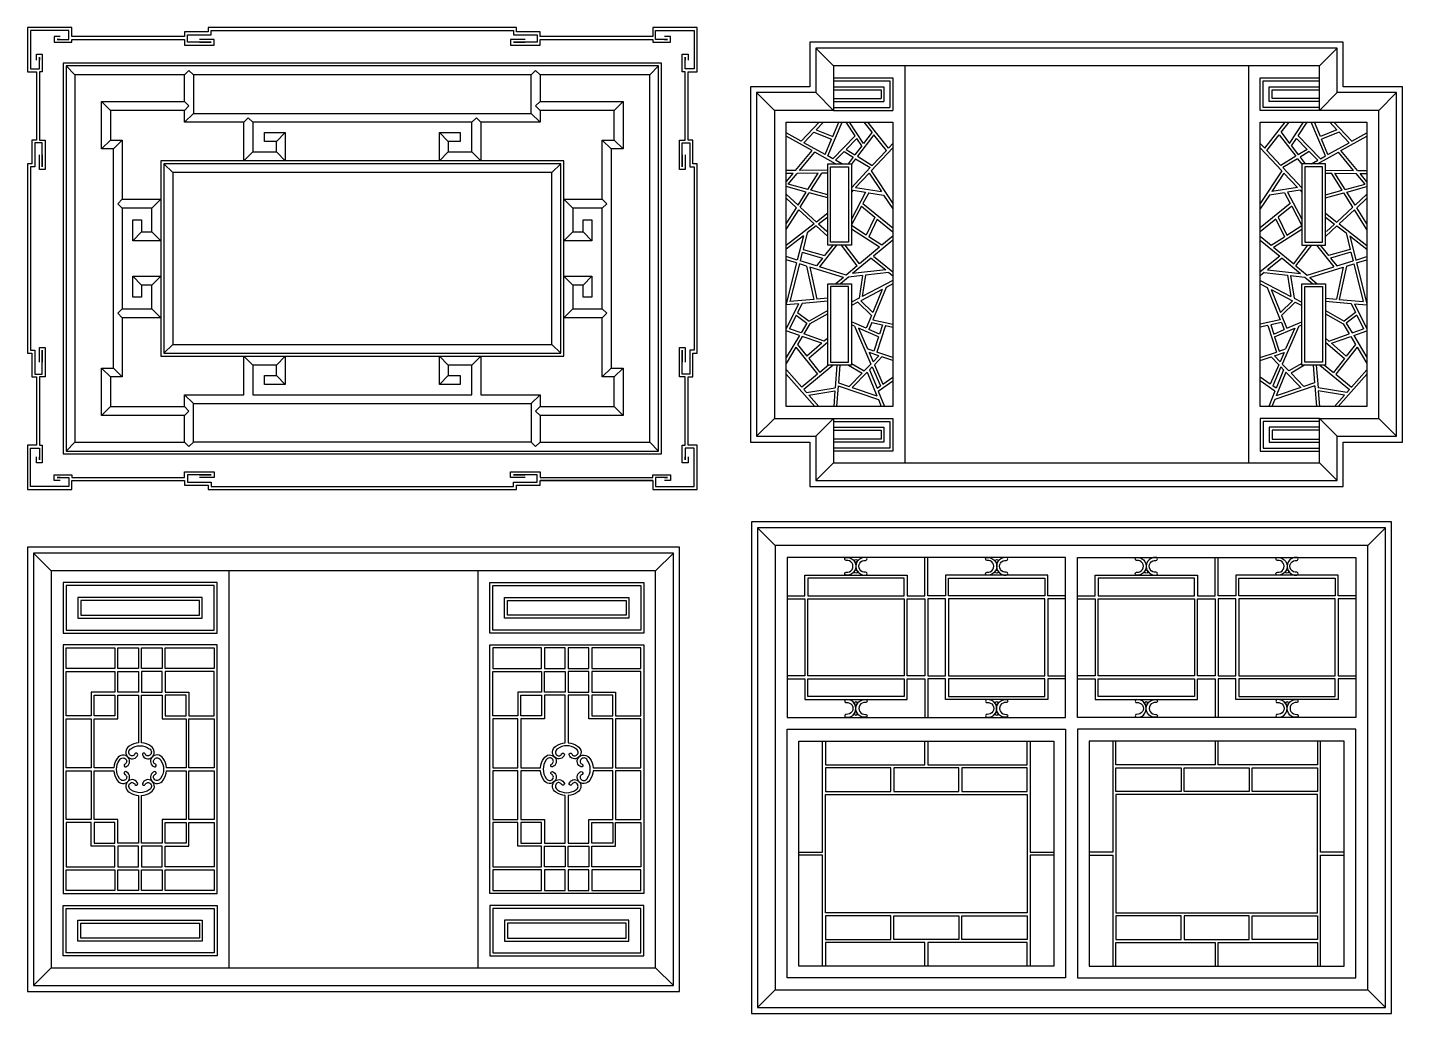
# Model space of a CAD drawing. Extents: x -66030 to 95157, y -13132 to 45879.
# Drawn here: x 6107 to 10747, y 13043 to 16372 of the extents above; entities that cross this region are included whole.
import ezdxf

# ---------------------------------------------------------------- set-up
doc = ezdxf.new("R2010")
doc.units = 0
doc.header["$LTSCALE"] = 100
doc.header["$MEASUREMENT"] = 0
for name, color, linetype in [('3', 11, 'CONTINUOUS'), ('4', 121, 'CONTINUOUS'), ('7', 105, 'CONTINUOUS')]:
    doc.layers.add(name, color=color, linetype=linetype)

# ---------------------------------------------------------------- blocks, each defined once
blk = doc.blocks.new('窗-018')
at = {"layer": '3'}
for points in [[(20, 20), (2140, 20), (2140, 1640), (20, 1640)], [(190, 1470), (190, 1410), (515, 1410), (515, 1470)], [(990, 1470), (990, 1410), (665, 1410), (665, 1470)], [(1170, 1470), (1170, 1410), (1495, 1410), (1495, 1470)], [(1970, 1470), (1970, 1410), (1645, 1410), (1645, 1470)], [(190, 1140), (190, 1400), (515, 1400), (515, 1140)], [(525, 1140), (525, 1400), (585, 1400), (585, 1140)], [(655, 1140), (655, 1400), (595, 1400), (595, 1140)], [(990, 1140), (990, 1400), (665, 1400), (665, 1140)], [(1170, 1140), (1170, 1400), (1495, 1400), (1495, 1140)], [(1505, 1140), (1505, 1400), (1565, 1400), (1565, 1140)], [(1635, 1140), (1635, 1400), (1575, 1400), (1575, 1140)], [(1970, 1140), (1970, 1400), (1645, 1400), (1645, 1140)], [(515, 1130), (515, 1070), (190, 1070), (190, 1130)], [(665, 1130), (665, 1070), (990, 1070), (990, 1130)], [(1495, 1130), (1495, 1070), (1170, 1070), (1170, 1130)], [(1645, 1130), (1645, 1070), (1970, 1070), (1970, 1130)], [(250, 750), (470, 750), (470, 830), (250, 830)], [(480, 830), (480, 750), (700, 750), (700, 830)], [(710, 750), (930, 750), (930, 830), (710, 830)], [(1450, 750), (1230, 750), (1230, 830), (1450, 830)], [(1680, 830), (1680, 750), (1460, 750), (1460, 830)], [(1910, 750), (1690, 750), (1690, 830), (1910, 830)], [(930, 740), (930, 340), (250, 340), (250, 740)], [(1230, 740), (1230, 340), (1910, 340), (1910, 740)], [(470, 250), (470, 330), (250, 330), (250, 250)], [(700, 330), (700, 250), (480, 250), (480, 330)], [(710, 330), (930, 330), (930, 250), (710, 250)], [(1450, 330), (1230, 330), (1230, 250), (1450, 250)], [(1460, 330), (1460, 250), (1680, 250), (1680, 330)], [(1690, 250), (1690, 330), (1910, 330), (1910, 250)]]:
    blk.add_lwpolyline(points, close=True, dxfattribs=at)
for points in [[(120, 1410), (180, 1410), (180, 1480), (525, 1480), (525, 1410), (585, 1410), (585, 1540)], [(1060, 1410), (1000, 1410), (1000, 1480), (655, 1480), (655, 1410), (595, 1410), (595, 1540)], [(1100, 1410), (1160, 1410), (1160, 1480), (1505, 1480), (1505, 1410), (1565, 1410), (1565, 1540)], [(2040, 1410), (1980, 1410), (1980, 1480), (1635, 1480), (1635, 1410), (1575, 1410), (1575, 1540)], [(120, 1400), (180, 1400), (180, 1140), (120, 1140)], [(1060, 1400), (1000, 1400), (1000, 1140), (1060, 1140)], [(1100, 1400), (1160, 1400), (1160, 1140), (1100, 1140)], [(2040, 1400), (1980, 1400), (1980, 1140), (2040, 1140)], [(120, 1130), (180, 1130), (180, 1060), (525, 1060), (525, 1130), (585, 1130), (585, 1000)], [(1060, 1130), (1000, 1130), (1000, 1060), (655, 1060), (655, 1130), (595, 1130), (595, 1000)], [(1100, 1130), (1160, 1130), (1160, 1060), (1505, 1060), (1505, 1130), (1565, 1130), (1565, 1000)], [(2040, 1130), (1980, 1130), (1980, 1060), (1635, 1060), (1635, 1130), (1575, 1130), (1575, 1000)], [(160, 545), (240, 545), (240, 920)], [(250, 920), (250, 840), (585, 840), (585, 920)], [(595, 920), (595, 840), (930, 840), (930, 920)], [(940, 920), (940, 545), (1020, 545)], [(1220, 920), (1220, 545), (1140, 545)], [(1565, 920), (1565, 840), (1230, 840), (1230, 920)], [(1910, 920), (1910, 840), (1575, 840), (1575, 920)], [(2000, 545), (1920, 545), (1920, 920)], [(240, 160), (240, 535), (160, 535)], [(1020, 535), (940, 535), (940, 160)], [(1140, 535), (1220, 535), (1220, 160)], [(1920, 160), (1920, 535), (2000, 535)], [(585, 160), (585, 240), (250, 240), (250, 160)], [(930, 160), (930, 240), (595, 240), (595, 160)], [(1230, 160), (1230, 240), (1565, 240), (1565, 160)], [(1575, 160), (1575, 240), (1910, 240), (1910, 160)]]:
    blk.add_lwpolyline(points, dxfattribs=at)
for points in [[(319.9, 1490.1, 1.135164), (319.9, 1530, -1.012938), (319.9, 1539.9, -1.09276), (319.9, 1480.1, -1.012068)], [(385.1, 1490.1, -1.135164), (385.1, 1530, 1.012938), (385.1, 1539.9, 1.09276), (385.1, 1480.1, 1.012068)], [(794.9, 1490.1, 1.135164), (794.9, 1530, -1.012938), (794.9, 1539.9, -1.09276), (794.9, 1480.1, -1.012068)], [(860.1, 1490.1, -1.135164), (860.1, 1530, 1.012938), (860.1, 1539.9, 1.09276), (860.1, 1480.1, 1.012068)], [(1299.9, 1490.1, 1.135164), (1299.9, 1530, -1.012938), (1299.9, 1539.9, -1.09276), (1299.9, 1480.1, -1.012068)], [(1365.1, 1490.1, -1.135164), (1365.1, 1530, 1.012938), (1365.1, 1539.9, 1.09276), (1365.1, 1480.1, 1.012068)], [(1774.9, 1490.1, 1.135164), (1774.9, 1530, -1.012938), (1774.9, 1539.9, -1.09276), (1774.9, 1480.1, -1.012068)], [(1840.1, 1490.1, -1.135164), (1840.1, 1530, 1.012938), (1840.1, 1539.9, 1.09276), (1840.1, 1480.1, 1.012068)], [(319.9, 1049.9, -1.135164), (319.9, 1010.1, 1.012938), (319.9, 1000.1, 1.09276), (319.9, 1059.9, 1.012068)], [(385.1, 1049.9, 1.135164), (385.1, 1010.1, -1.012938), (385.1, 1000.1, -1.09276), (385.1, 1059.9, -1.012068)], [(794.9, 1049.9, -1.135164), (794.9, 1010.1, 1.012938), (794.9, 1000.1, 1.09276), (794.9, 1059.9, 1.012068)], [(860.1, 1049.9, 1.135164), (860.1, 1010.1, -1.012938), (860.1, 1000.1, -1.09276), (860.1, 1059.9, -1.012068)], [(1299.9, 1049.9, -1.135164), (1299.9, 1010.1, 1.012938), (1299.9, 1000.1, 1.09276), (1299.9, 1059.9, 1.012068)], [(1365.1, 1049.9, 1.135164), (1365.1, 1010.1, -1.012938), (1365.1, 1000.1, -1.09276), (1365.1, 1059.9, -1.012068)], [(1774.9, 1049.9, -1.135164), (1774.9, 1010.1, 1.012938), (1774.9, 1000.1, 1.09276), (1774.9, 1059.9, 1.012068)], [(1840.1, 1049.9, 1.135164), (1840.1, 1010.1, -1.012938), (1840.1, 1000.1, -1.09276), (1840.1, 1059.9, -1.012068)]]:
    blk.add_lwpolyline(points, format="xyb", close=True, dxfattribs=at)
for centre in [(352.4, 1528.2), (827.6, 1528.2), (352.4, 1491.8), (827.6, 1491.8), (1332.4, 1491.8), (1807.6, 1491.8), (352.4, 1048.2), (827.6, 1048.2), (1332.4, 1048.2), (1807.6, 1048.2), (352.4, 1011.8), (827.6, 1011.8)]:
    blk.add_circle(centre, 5, dxfattribs=at)
at = {"layer": '4'}
for points in [[(0, 0), (2160, 0), (2160, 1660), (0, 1660)], [(80, 80), (2080, 80), (2080, 1580), (80, 1580)]]:
    blk.add_lwpolyline(points, close=True, dxfattribs=at)
at = {"layer": '7'}
for p, q in [((80, 1580), (20, 1640)), ((2140, 1640), (2080, 1580)), ((80, 80), (20, 20)), ((2080, 80), (2140, 20))]:
    blk.add_line(p, q, dxfattribs=at)
for points in [[(1060, 1000), (1060, 1540), (120, 1540), (120, 1000)], [(1100, 1000), (1100, 1540), (2040, 1540), (2040, 1000)], [(1060, 120), (120, 120), (120, 960), (1060, 960)], [(1100, 120), (2040, 120), (2040, 960), (1100, 960)], [(1020, 160), (160, 160), (160, 920), (1020, 920)], [(1140, 160), (2000, 160), (2000, 920), (1140, 920)]]:
    blk.add_lwpolyline(points, close=True, dxfattribs=at)
blk = doc.blocks.new('窗-015')
at = {"layer": '3'}
for p, q in [((20, 1480), (80, 1420)), ((1780, 1480), (1720, 1420)), ((80, 1370), (270, 1370)), ((80, 1350), (250, 1350)), ((250, 1350), (250, 1300)), ((270, 1370), (270, 1280)), ((-180, 1330), (-120, 1270)), ((20, 1330), (80, 1270)), ((80, 1340), (240, 1340)), ((80, 1310), (240, 1310)), ((80, 1300), (250, 1300)), ((240, 1340), (240, 1310)), ((1780, 1330), (1720, 1270)), ((1980, 1330), (1920, 1270)), ((80, 1280), (270, 1280)), ((-29.4, 1166.2), (31.6, 1230)), ((21.1, 1204.5), (45.4, 1230)), ((60.2, 1116.2), (108.3, 1230)), ((77.3, 1182.3), (97.4, 1230)), ((152.6, 1183.9), (121.8, 1230)), ((181.3, 1158.8), (133.8, 1230)), ((209.7, 1196.1), (182.9, 1230)), ((265.1, 1142.1), (195.6, 1230)), ((1534.9, 1142.1), (1604.4, 1230)), ((1590.3, 1196.1), (1617.1, 1230)), ((1618.7, 1158.8), (1666.2, 1230)), ((1647.4, 1183.9), (1678.2, 1230)), ((1739.8, 1116.2), (1691.7, 1230)), ((1722.7, 1182.3), (1702.6, 1230)), ((1778.9, 1204.5), (1754.6, 1230)), ((1829.4, 1166.2), (1768.4, 1230)), ((-29.4, 1166.2), (-80, 1194.4)), ((7.6, 1134.1), (-80, 1182.9)), ((-20.4, 1161.1), (13.6, 1196.7)), ((51.5, 1121.1), (-20.4, 1161.1)), ((13.6, 1196.7), (73.4, 1173.1)), ((21.1, 1204.5), (77.3, 1182.3)), ((51.5, 1121.1), (73.4, 1173.1)), ((152.6, 1183.9), (77.2, 1106.8)), ((158.3, 1175.4), (122.2, 1138.5)), ((174.9, 1150.4), (158.3, 1175.4)), ((216.1, 1188), (160.5, 1115)), ((209.7, 1196.1), (181.3, 1158.8)), ((258.1, 1134.8), (216.1, 1188)), ((1541.9, 1134.8), (1583.9, 1188)), ((1583.9, 1188), (1639.5, 1115)), ((1590.3, 1196.1), (1618.7, 1158.8)), ((1625.1, 1150.4), (1641.7, 1175.4)), ((1641.7, 1175.4), (1677.8, 1138.5)), ((1647.4, 1183.9), (1722.8, 1106.8)), ((1778.9, 1204.5), (1722.7, 1182.3)), ((1786.4, 1196.7), (1726.6, 1173.1)), ((1748.5, 1121.1), (1726.6, 1173.1)), ((1748.5, 1121.1), (1820.4, 1161.1)), ((1820.4, 1161.1), (1786.4, 1196.7)), ((1792.4, 1134.1), (1880, 1182.9)), ((1829.4, 1166.2), (1880, 1194.4)), ((-48.2, 1067.2), (7.6, 1134.1)), ((-35.1, 1067.3), (16.5, 1129.2)), ((86.7, 1090), (16.5, 1129.2)), ((77.2, 1106.8), (60.2, 1116.2)), ((115.1, 1131.2), (86.3, 1101.7)), ((115.1, 1131.2), (145.9, 1112.2)), ((122.2, 1138.5), (152, 1120.2)), ((174.9, 1150.4), (152, 1120.2)), ((160.5, 1115), (210.6, 1084.2)), ((280, 1143.4), (207.1, 1065.8)), ((258.1, 1134.8), (210.6, 1084.2)), ((280, 1158), (265.1, 1142.1)), ((1520, 1158), (1534.9, 1142.1)), ((1520, 1143.4), (1592.9, 1065.8)), ((1541.9, 1134.8), (1589.4, 1084.2)), ((1639.5, 1115), (1589.4, 1084.2)), ((1625.1, 1150.4), (1648, 1120.2)), ((1677.8, 1138.5), (1648, 1120.2)), ((1684.9, 1131.2), (1654.1, 1112.2)), ((1684.9, 1131.2), (1713.7, 1101.7)), ((1713.3, 1090), (1783.5, 1129.2)), ((1722.8, 1106.8), (1739.8, 1116.2)), ((1835.1, 1067.3), (1783.5, 1129.2)), ((1848.2, 1067.2), (1792.4, 1134.1)), ((60, 1068.5), (-35.1, 1067.3)), ((107.3, 1090), (86.3, 1101.7)), ((145.9, 1112.2), (128.9, 1090)), ((154.4, 1107), (140, 1088)), ((203.6, 1076.8), (140, 1009.1)), ((154.4, 1107), (203.6, 1076.8)), ((1645.6, 1107), (1596.4, 1076.8)), ((1596.4, 1076.8), (1660, 1009.1)), ((1645.6, 1107), (1660, 1088)), ((1654.1, 1112.2), (1671.1, 1090)), ((1692.7, 1090), (1713.7, 1101.7)), ((1740, 1068.5), (1835.1, 1067.3)), ((-48.2, 1067.2), (-80, 1066.8)), ((-56.7, 1057.1), (-80, 1056.8)), ((-80, 1029.1), (-56.7, 1057.1)), ((-73.5, 1021.3), (-43.5, 1057.2)), ((-6.5, 1003), (-73.5, 1021.3)), ((28.2, 1058.1), (-43.5, 1057.2)), ((-6.5, 1003), (28.2, 1058.1)), ((3.5, 1000.3), (40.2, 1058.3)), ((60, 1058.5), (40.2, 1058.3)), ((200, 1058.3), (153.9, 1009.2)), ((200, 1058.3), (241.4, 995.7)), ((207.1, 1065.8), (280, 955.3)), ((1592.9, 1065.8), (1520, 955.3)), ((1600, 1058.3), (1558.6, 995.7)), ((1600, 1058.3), (1646.1, 1009.2)), ((1740, 1058.5), (1759.8, 1058.3)), ((1796.5, 1000.3), (1759.8, 1058.3)), ((1771.8, 1058.1), (1843.5, 1057.2)), ((1806.5, 1003), (1771.8, 1058.1)), ((1806.5, 1003), (1873.5, 1021.3)), ((1873.5, 1021.3), (1843.5, 1057.2)), ((1848.2, 1067.2), (1880, 1066.8)), ((1880, 1029.1), (1856.7, 1057.1)), ((1856.7, 1057.1), (1880, 1056.8)), ((-12.1, 994.2), (-80, 1012.7)), ((-40, 950.1), (-80, 986.7)), ((-40, 950.1), (-12.1, 994.2)), ((-32.5, 943.2), (-2, 991.5)), ((60, 974.5), (-2, 991.5)), ((60, 984.9), (3.5, 1000.3)), ((145.5, 1000.4), (140, 994.5)), ((187.9, 993.8), (140, 903.2)), ((145.5, 1000.4), (187.9, 993.8)), ((153.9, 1009.2), (241.4, 995.7)), ((198.4, 992.2), (178.8, 955.2)), ((198.4, 992.2), (248.8, 984.4)), ((248.8, 984.4), (280, 937.2)), ((1551.2, 984.4), (1520, 937.2)), ((1601.6, 992.2), (1551.2, 984.4)), ((1646.1, 1009.2), (1558.6, 995.7)), ((1601.6, 992.2), (1621.2, 955.2)), ((1654.5, 1000.4), (1612.1, 993.8)), ((1612.1, 993.8), (1660, 903.2)), ((1654.5, 1000.4), (1660, 994.5)), ((1740, 984.9), (1796.5, 1000.3)), ((1740, 974.5), (1802, 991.5)), ((1832.5, 943.2), (1802, 991.5)), ((1812.1, 994.2), (1880, 1012.7)), ((1840, 950.1), (1812.1, 994.2)), ((1840, 950.1), (1880, 986.7)), ((-45.4, 941.5), (-80, 973.2)), ((-80, 886.7), (-45.4, 941.5)), ((-80, 868), (-37.9, 934.6)), ((14, 887), (-37.9, 934.6)), ((22, 893.2), (-32.5, 943.2)), ((174, 946.2), (139.7, 881.2)), ((174, 946.2), (219.5, 909.4)), ((178.8, 955.2), (280, 873.4)), ((1621.2, 955.2), (1520, 873.4)), ((1626, 946.2), (1580.5, 909.4)), ((1626, 946.2), (1660.3, 881.2)), ((1778, 893.2), (1832.5, 943.2)), ((1786, 887), (1837.9, 934.6)), ((1880, 868), (1837.9, 934.6)), ((1845.4, 941.5), (1880, 973.2)), ((1880, 886.7), (1845.4, 941.5)), ((14, 887), (-80, 813.8)), ((60, 922.8), (22, 893.2)), ((60, 910.1), (29.5, 886.4)), ((56.7, 861.4), (29.5, 886.4)), ((219.5, 909.4), (190.1, 848.7)), ((227.5, 903), (198.6, 843.3)), ((227.5, 903), (280, 860.5)), ((1572.5, 903), (1520, 860.5)), ((1572.5, 903), (1601.4, 843.3)), ((1580.5, 909.4), (1609.9, 848.7)), ((1740, 922.8), (1778, 893.2)), ((1740, 910.1), (1770.5, 886.4)), ((1743.3, 861.4), (1770.5, 886.4)), ((1786, 887), (1880, 813.8)), ((-22.1, 846.2), (-80, 801.1)), ((-22.1, 846.2), (-42.7, 764.7)), ((-9.3, 856.2), (-23.3, 800.6)), ((21.5, 880.1), (-9.3, 856.2)), ((60, 844.8), (21.5, 880.1)), ((190.1, 848.7), (140, 880.9)), ((235.1, 807.9), (140, 869.1)), ((243.1, 814.6), (198.6, 843.3)), ((280, 845.3), (243.1, 814.6)), ((1520, 845.3), (1556.9, 814.6)), ((1556.9, 814.6), (1601.4, 843.3)), ((1564.9, 807.9), (1660, 869.1)), ((1609.9, 848.7), (1660, 880.9)), ((1740, 844.8), (1778.5, 880.1)), ((1778.5, 880.1), (1809.3, 856.2)), ((1809.3, 856.2), (1823.3, 800.6)), ((1822.1, 846.2), (1842.7, 764.7)), ((1822.1, 846.2), (1880, 801.1)), ((-25.8, 790.9), (-33.1, 761.8)), ((-25.8, 790.9), (42.9, 771.3)), ((-23.3, 800.6), (49.6, 779.8)), ((90.1, 815), (32.2, 741.5)), ((77.4, 815), (49.6, 779.8)), ((159.6, 745.1), (106.4, 815)), ((167.3, 751.5), (119, 815)), ((235.1, 807.9), (167.3, 751.5)), ((280, 832.3), (214.5, 777.7)), ((1520, 832.3), (1585.5, 777.7)), ((1564.9, 807.9), (1632.7, 751.5)), ((1632.7, 751.5), (1681, 815)), ((1640.4, 745.1), (1693.6, 815)), ((1709.9, 815), (1767.8, 741.5)), ((1722.6, 815), (1750.4, 779.8)), ((1823.3, 800.6), (1750.4, 779.8)), ((1825.8, 790.9), (1757.1, 771.3)), ((1825.8, 790.9), (1833.1, 761.8)), ((-42.7, 764.7), (-80, 776.3)), ((-45.1, 755), (-80, 765.9)), ((-45.1, 755), (-80, 616.9)), ((-35.5, 752.1), (-67.7, 624.7)), ((-11.2, 744.5), (-35.5, 752.1)), ((21.9, 744.7), (-33.1, 761.8)), ((-11.2, 744.5), (13.3, 632.1)), ((42.9, 771.3), (21.9, 744.7)), ((159.6, 745.1), (121.9, 713.7)), ((206.6, 771.2), (143.9, 719)), ((206.6, 771.2), (255.8, 731.6)), ((214.5, 777.7), (280, 724.9)), ((1585.5, 777.7), (1520, 724.9)), ((1593.4, 771.2), (1544.2, 731.6)), ((1593.4, 771.2), (1656.1, 719)), ((1640.4, 745.1), (1678.1, 713.7)), ((1757.1, 771.3), (1778.1, 744.7)), ((1778.1, 744.7), (1833.1, 761.8)), ((1811.2, 744.5), (1786.7, 632.1)), ((1811.2, 744.5), (1835.5, 752.1)), ((1835.5, 752.1), (1867.7, 624.7)), ((1842.7, 764.7), (1880, 776.3)), ((1845.1, 755), (1880, 765.9)), ((1845.1, 755), (1880, 616.9)), ((112.8, 706.1), (-0.2, 741.1)), ((-0.2, 741.1), (23.3, 633)), ((121.9, 713.7), (32.2, 741.5)), ((112.8, 706.1), (87.5, 685)), ((129.9, 707.4), (103.1, 685)), ((177.8, 712.7), (129.9, 707.4)), ((255.8, 731.6), (143.9, 719)), ((177.8, 712.7), (165.7, 635.6)), ((188.1, 713.9), (176.7, 641.4)), ((266.7, 722.7), (188.1, 713.9)), ((266.7, 722.7), (280, 712)), ((1533.3, 722.7), (1520, 712)), ((1533.3, 722.7), (1611.9, 713.9)), ((1544.2, 731.6), (1656.1, 719)), ((1611.9, 713.9), (1623.3, 641.4)), ((1622.2, 712.7), (1634.3, 635.6)), ((1622.2, 712.7), (1670.1, 707.4)), ((1670.1, 707.4), (1696.9, 685)), ((1678.1, 713.7), (1767.8, 741.5)), ((1687.2, 706.1), (1800.2, 741.1)), ((1687.2, 706.1), (1712.5, 685)), ((1800.2, 741.1), (1776.7, 633)), ((243.4, 664.9), (171.4, 627.3)), ((280, 695.4), (176.7, 641.4)), ((243.4, 664.9), (211.9, 587.8)), ((257.1, 672.1), (212.7, 563.1)), ((280, 684.1), (257.1, 672.1)), ((1520, 695.4), (1623.3, 641.4)), ((1520, 684.1), (1542.9, 672.1)), ((1542.9, 672.1), (1587.3, 563.1)), ((1556.6, 664.9), (1588.1, 587.8)), ((1556.6, 664.9), (1628.6, 627.3)), ((-38, 617.4), (-80, 613.6)), ((-38, 617.4), (-80, 532.2)), ((13.3, 632.1), (-67.7, 624.7)), ((-26.3, 618.5), (-41.5, 587.6)), ((60, 626.3), (-26.3, 618.5)), ((60, 636.3), (23.3, 633)), ((165.7, 635.6), (140, 622.2)), ((162.1, 622.4), (140, 610.9)), ((162.1, 622.4), (207.9, 577.8)), ((171.4, 627.3), (211.9, 587.8)), ((1628.6, 627.3), (1588.1, 587.8)), ((1637.9, 622.4), (1592.1, 577.8)), ((1634.3, 635.6), (1660, 622.2)), ((1637.9, 622.4), (1660, 610.9)), ((1740, 636.3), (1776.7, 633)), ((1740, 626.3), (1826.3, 618.5)), ((1786.7, 632.1), (1867.7, 624.7)), ((1826.3, 618.5), (1841.5, 587.6)), ((1838, 617.4), (1880, 532.2)), ((1838, 617.4), (1880, 613.6)), ((-46, 578.5), (-68.9, 532.2)), ((-46, 578.5), (-10.1, 551.8)), ((-41.5, 587.6), (-2.9, 558.8)), ((60, 594.7), (-2.9, 558.8)), ((60, 583.2), (-0.2, 548.9)), ((207.9, 577.8), (190.2, 534.4)), ((212.7, 563.1), (280, 547.9)), ((1587.3, 563.1), (1520, 547.9)), ((1592.1, 577.8), (1609.8, 534.4)), ((1740, 594.7), (1802.9, 558.8)), ((1740, 583.2), (1800.2, 548.9)), ((1841.5, 587.6), (1802.9, 558.8)), ((1846, 578.5), (1810.1, 551.8)), ((1846, 578.5), (1868.9, 532.2)), ((-35.3, 509.8), (-80, 525.5)), ((-30, 518.6), (-68.9, 532.2)), ((-10.1, 551.8), (-30, 518.6)), ((-0.2, 548.9), (-20.4, 515.2)), ((48.6, 491.1), (-20.4, 515.2)), ((190.2, 534.4), (140, 556.7)), ((150.3, 541.1), (140, 545.7)), ((150.3, 541.1), (205.7, 413.7)), ((157.9, 548.7), (157.9, 548.7)), ((231.5, 505.1), (163.8, 535.1)), ((163.8, 535.1), (194.5, 464.5)), ((208.9, 553.7), (199.3, 530.3)), ((234.7, 514.6), (199.3, 530.3)), ((208.9, 553.7), (244.8, 545.6)), ((254.6, 543.4), (225.4, 454.2)), ((244.8, 545.6), (234.7, 514.6)), ((254.6, 543.4), (280, 537.7)), ((1545.4, 543.4), (1520, 537.7)), ((1545.4, 543.4), (1574.6, 454.2)), ((1591.1, 553.7), (1555.2, 545.6)), ((1555.2, 545.6), (1565.3, 514.6)), ((1565.3, 514.6), (1600.7, 530.3)), ((1568.5, 505.1), (1636.2, 535.1)), ((1591.1, 553.7), (1600.7, 530.3)), ((1649.7, 541.1), (1594.3, 413.7)), ((1636.2, 535.1), (1605.5, 464.5)), ((1609.8, 534.4), (1660, 556.7)), ((1642.1, 548.7), (1642.1, 548.7)), ((1649.7, 541.1), (1660, 545.7)), ((1751.4, 491.1), (1820.4, 515.2)), ((1800.2, 548.9), (1820.4, 515.2)), ((1810.1, 551.8), (1830, 518.6)), ((1830, 518.6), (1868.9, 532.2)), ((1835.3, 509.8), (1880, 525.5)), ((-35.3, 509.8), (-80, 435.3)), ((-47.1, 470.7), (-80, 415.9)), ((-47.1, 470.7), (25.4, 378.9)), ((-25.6, 506.5), (-41.6, 479.8)), ((-41.6, 479.8), (-9.9, 439.7)), ((40, 483.6), (-25.6, 506.5)), ((40, 483.6), (-9.9, 439.7)), ((60, 487.9), (-3.7, 431.8)), ((60, 501.2), (48.6, 491.1)), ((60, 487.1), (59.4, 487.4)), ((215.9, 457.4), (194.5, 464.5)), ((231.5, 505.1), (215.9, 457.4)), ((1568.5, 505.1), (1584.1, 457.4)), ((1584.1, 457.4), (1605.5, 464.5)), ((1740, 501.2), (1751.4, 491.1)), ((1740, 487.9), (1803.7, 431.8)), ((1740, 487.1), (1740.6, 487.4)), ((1760, 483.6), (1825.6, 506.5)), ((1760, 483.6), (1809.9, 439.7)), ((1847.1, 470.7), (1774.6, 378.9)), ((1841.6, 479.8), (1809.9, 439.7)), ((1825.6, 506.5), (1841.6, 479.8)), ((1835.3, 509.8), (1880, 435.3)), ((1847.1, 470.7), (1880, 415.9)), ((-3.7, 431.8), (33.1, 385.3)), ((232.4, 441.3), (199.9, 452.2)), ((199.9, 452.2), (213.3, 421.5)), ((232.4, 441.3), (213.3, 421.5)), ((243, 437.8), (217.6, 411.5)), ((280, 436), (225.4, 454.2)), ((280, 425.5), (243, 437.8)), ((1520, 436), (1574.6, 454.2)), ((1520, 425.5), (1557, 437.8)), ((1557, 437.8), (1582.4, 411.5)), ((1567.6, 441.3), (1600.1, 452.2)), ((1567.6, 441.3), (1586.7, 421.5)), ((1600.1, 452.2), (1586.7, 421.5)), ((1803.7, 431.8), (1766.9, 385.3)), ((-80, 380), (16.7, 270)), ((-79.2, 394.2), (-27.3, 335.2)), ((25.4, 378.9), (-27.3, 335.2)), ((78.5, 410), (-20.7, 327.7)), ((62.9, 410), (33.1, 385.3)), ((91.2, 410), (85.2, 333.4)), ((101.3, 410), (96.6, 350.3)), ((130.4, 410), (176.1, 383)), ((176.1, 383), (132.7, 337.9)), ((140, 415.9), (183.3, 390.4)), ((193.6, 386.7), (143.1, 334.4)), ((205.7, 413.7), (183.3, 390.4)), ((193.6, 386.7), (226.4, 305.8)), ((210.1, 403.7), (201.2, 394.6)), ((201.2, 394.6), (226.6, 331.9)), ((210.1, 403.7), (237.9, 339.8)), ((217.6, 411.5), (246.2, 345.7)), ((1582.4, 411.5), (1553.8, 345.7)), ((1589.9, 403.7), (1562.1, 339.8)), ((1598.8, 394.6), (1573.4, 331.9)), ((1606.4, 386.7), (1573.6, 305.8)), ((1589.9, 403.7), (1598.8, 394.6)), ((1594.3, 413.7), (1616.7, 390.4)), ((1606.4, 386.7), (1656.9, 334.4)), ((1660, 415.9), (1616.7, 390.4)), ((1669.6, 410), (1623.9, 383)), ((1623.9, 383), (1667.3, 337.9)), ((1698.7, 410), (1703.4, 350.3)), ((1708.8, 410), (1714.8, 333.4)), ((1721.5, 410), (1820.7, 327.7)), ((1737.1, 410), (1766.9, 385.3)), ((1774.6, 378.9), (1827.3, 335.2)), ((1880, 380), (1783.3, 270)), ((1879.2, 394.2), (1827.3, 335.2)), ((-20.7, 327.7), (-12, 317.8)), ((-12, 317.8), (85.2, 333.4)), ((95.7, 340), (90.2, 270)), ((95.7, 340), (231.4, 293.5)), ((96.6, 350.3), (132.7, 337.9)), ((143.1, 334.4), (226.4, 305.8)), ((226.6, 331.9), (237.9, 339.8)), ((230.5, 322.4), (280, 357.2)), ((246.2, 345.7), (280, 369.4)), ((1553.8, 345.7), (1520, 369.4)), ((1569.5, 322.4), (1520, 357.2)), ((1573.4, 331.9), (1562.1, 339.8)), ((1704.3, 340), (1568.6, 293.5)), ((1656.9, 334.4), (1573.6, 305.8)), ((1703.4, 350.3), (1667.3, 337.9)), ((1704.3, 340), (1709.8, 270)), ((1812, 317.8), (1714.8, 333.4)), ((1820.7, 327.7), (1812, 317.8)), ((-4.2, 309), (84.4, 323.1)), ((-4.2, 309), (30, 270)), ((84.4, 323.1), (80.2, 270)), ((212.9, 309.9), (213.3, 310.3)), ((230.5, 322.4), (251.7, 270)), ((231.4, 293.5), (240.9, 270)), ((1569.5, 322.4), (1548.3, 270)), ((1568.6, 293.5), (1559.1, 270)), ((1587.1, 309.9), (1586.7, 310.3)), ((1715.6, 323.1), (1719.8, 270)), ((1804.2, 309), (1715.6, 323.1)), ((1804.2, 309), (1770, 270)), ((-180, 170), (-120, 230)), ((20, 170), (80, 230)), ((1780, 170), (1720, 230)), ((1980, 170), (1920, 230)), ((20, 20), (80, 80)), ((1780, 20), (1720, 80))]:
    blk.add_line(p, q, dxfattribs=at)
for points in [[(20, 1480), (20, 1330), (-180, 1330), (-180, 170), (20, 170), (20, 20), (1780, 20), (1780, 170), (1980, 170), (1980, 1330), (1780, 1330), (1780, 1480)], [(60, 815), (60, 1090), (140, 1090), (140, 815)], [(1660, 815), (1740, 815), (1740, 1090), (1660, 1090)], [(60, 410), (60, 685), (140, 685), (140, 410)], [(1660, 410), (1660, 685), (1740, 685), (1740, 410)]]:
    blk.add_lwpolyline(points, close=True, dxfattribs=at)
for points in [[(1720, 1280), (1530, 1280), (1530, 1370), (1720, 1370)], [(1720, 1300), (1550, 1300), (1550, 1350), (1720, 1350)], [(1720, 1310), (1560, 1310), (1560, 1340), (1720, 1340)], [(80, 220), (270, 220), (270, 130), (80, 130)], [(80, 200), (250, 200), (250, 150), (80, 150)], [(80, 190), (240, 190), (240, 160), (80, 160)], [(1720, 220), (1530, 220), (1530, 130), (1720, 130)], [(1720, 200), (1550, 200), (1550, 150), (1720, 150)], [(1720, 190), (1560, 190), (1560, 160), (1720, 160)]]:
    blk.add_lwpolyline(points, dxfattribs=at)
at = {"layer": '4'}
for p, q in [((320, 1420), (320, 80)), ((1480, 1420), (1480, 80))]:
    blk.add_line(p, q, dxfattribs=at)
for points in [[(0, 1500), (0, 1350), (-200, 1350), (-200, 150), (0, 150), (0, 0), (1800, 0), (1800, 150), (2000, 150), (2000, 1350), (1800, 1350), (1800, 1500), (1800, 1500)], [(80, 80), (1720, 80), (1720, 230), (1920, 230), (1920, 1270), (1920, 1270), (1720, 1270), (1720, 1420), (80, 1420), (80, 1270), (-120, 1270), (-120, 230), (80, 230)]]:
    blk.add_lwpolyline(points, close=True, dxfattribs=at)
at = {"layer": '7'}
for p, q in [((80, 1380), (280, 1380)), ((280, 1380), (280, 1270)), ((80, 1270), (280, 1270))]:
    blk.add_line(p, q, dxfattribs=at)
for points in [[(1720, 1270), (1520, 1270), (1520, 1380), (1720, 1380)], [(80, 230), (280, 230), (280, 120), (80, 120)], [(1720, 230), (1520, 230), (1520, 120), (1720, 120)]]:
    blk.add_lwpolyline(points, dxfattribs=at)
for points in [[(-80, 270), (-80, 1230), (280, 1230), (280, 270)], [(1520, 270), (1520, 1230), (1880, 1230), (1880, 270)], [(70, 825), (70, 1080), (130, 1080), (130, 825)], [(1730, 825), (1730, 1080), (1670, 1080), (1670, 825)], [(130, 420), (130, 675), (70, 675), (70, 420)], [(1670, 675), (1730, 675), (1730, 420), (1670, 420)]]:
    blk.add_lwpolyline(points, close=True, dxfattribs=at)
blk = doc.blocks.new('窗-017')
at = {"layer": '3'}
for points in [[(20, 20), (2180, 20), (2180, 1480), (20, 1480)], [(130, 1220), (630, 1220), (630, 1370), (130, 1370)], [(2070, 1220), (1570, 1220), (1570, 1370), (2070, 1370)], [(590, 1260), (590, 1330), (170, 1330), (170, 1260)], [(580, 1270), (580, 1320), (180, 1320), (180, 1270)], [(1610, 1260), (1610, 1330), (2030, 1330), (2030, 1260)], [(1620, 1270), (1620, 1320), (2020, 1320), (2020, 1270)], [(295, 1090), (130, 1090), (130, 1160), (295, 1160)], [(305, 1160), (375, 1160), (375, 1090), (305, 1090)], [(385, 1160), (455, 1160), (455, 1090), (385, 1090)], [(465, 1160), (630, 1160), (630, 1090), (465, 1090)], [(1735, 1160), (1570, 1160), (1570, 1090), (1735, 1090)], [(1815, 1160), (1745, 1160), (1745, 1090), (1815, 1090)], [(1895, 1160), (1825, 1160), (1825, 1090), (1895, 1090)], [(1905, 1090), (2070, 1090), (2070, 1160), (1905, 1160)], [(215, 930), (130, 930), (130, 1080), (295, 1080), (295, 1010), (215, 1010)], [(305, 1080), (375, 1080), (375, 1010), (305, 1010)], [(455, 1080), (385, 1080), (385, 1010), (455, 1010)], [(465, 1010), (545, 1010), (545, 930), (630, 930), (630, 1080), (465, 1080)], [(1735, 1010), (1655, 1010), (1655, 930), (1570, 930), (1570, 1080), (1735, 1080)], [(1745, 1080), (1815, 1080), (1815, 1010), (1745, 1010)], [(1895, 1080), (1825, 1080), (1825, 1010), (1895, 1010)], [(1985, 930), (2070, 930), (2070, 1080), (1905, 1080), (1905, 1010), (1985, 1010)], [(225, 930), (225, 1000), (295, 1000), (295, 930)], [(535, 930), (535, 1000), (465, 1000), (465, 930)], [(1665, 930), (1665, 1000), (1735, 1000), (1735, 930)], [(1975, 930), (1975, 1000), (1905, 1000), (1905, 930)], [(130, 755), (130, 920), (215, 920), (215, 755)], [(545, 755), (545, 920), (630, 920), (630, 755)], [(1655, 755), (1655, 920), (1570, 920), (1570, 755)], [(2070, 755), (2070, 920), (1985, 920), (1985, 755)], [(130, 580), (130, 745), (215, 745), (215, 580)], [(545, 580), (545, 745), (630, 745), (630, 580)], [(1655, 580), (1655, 745), (1570, 745), (1570, 580)], [(2070, 580), (2070, 745), (1985, 745), (1985, 580)], [(130, 420), (295, 420), (295, 490), (215, 490), (215, 570), (130, 570)], [(225, 570), (225, 500), (295, 500), (295, 570)], [(465, 490), (545, 490), (545, 570), (630, 570), (630, 420), (465, 420)], [(535, 570), (535, 500), (465, 500), (465, 570)], [(1735, 490), (1655, 490), (1655, 570), (1570, 570), (1570, 420), (1735, 420)], [(1665, 570), (1665, 500), (1735, 500), (1735, 570)], [(1975, 570), (1975, 500), (1905, 500), (1905, 570)], [(2070, 420), (1905, 420), (1905, 490), (1985, 490), (1985, 570), (2070, 570)], [(375, 490), (305, 490), (305, 420), (375, 420)], [(455, 420), (455, 490), (385, 490), (385, 420)], [(1745, 420), (1745, 490), (1815, 490), (1815, 420)], [(1825, 490), (1895, 490), (1895, 420), (1825, 420)], [(295, 340), (130, 340), (130, 410), (295, 410)], [(375, 340), (305, 340), (305, 410), (375, 410)], [(455, 340), (385, 340), (385, 410), (455, 410)], [(465, 410), (630, 410), (630, 340), (465, 340)], [(1735, 410), (1570, 410), (1570, 340), (1735, 340)], [(1745, 340), (1815, 340), (1815, 410), (1745, 410)], [(1825, 340), (1895, 340), (1895, 410), (1825, 410)], [(1905, 340), (2070, 340), (2070, 410), (1905, 410)], [(130, 280), (630, 280), (630, 130), (130, 130)], [(2070, 280), (1570, 280), (1570, 130), (2070, 130)], [(590, 240), (590, 170), (170, 170), (170, 240)], [(1610, 240), (1610, 170), (2030, 170), (2030, 240)], [(580, 230), (580, 180), (180, 180), (180, 230)], [(1620, 230), (1620, 180), (2020, 180), (2020, 230)]]:
    blk.add_lwpolyline(points, close=True, dxfattribs=at)
for points in [[(385, 839.1), (385, 1000), (455, 1000), (455, 920), (535, 920), (535, 755), (469.1, 755, 0.135914), (457.6, 786.5), (457.6, 786.5, 0.538957), (419.3, 789.1, 0.507443), (428.5, 757.9, 0.794007), (431.9, 767.3, -0.507443), (427.2, 783, -0.551728), (449.2, 781.2, -0.32597), (449.2, 718.9, -0.551728), (427.2, 717.1, -0.507443), (431.9, 732.8, 0.794007), (428.5, 742.2, 0.506853), (419.3, 711, 0.539484), (457.6, 713.6, 0.135582), (469.1, 745), (535, 745), (535, 580), (455, 580), (455, 500), (385, 500), (385, 660.9, 0.135914), (416.5, 672.4), (416.5, 672.4, 0.538957), (419.1, 710.7, 0.507443), (387.9, 701.5, 0.794007), (397.3, 698.1, -0.507443), (413, 702.8, -0.551728), (411.2, 680.8, -0.32597), (348.9, 680.8, -0.551728), (347.1, 702.8, -0.507443), (362.8, 698.1, 0.794007), (372.2, 701.5, 0.506853), (341, 710.7, 0.539484), (343.6, 672.4, 0.135582), (375, 660.9), (375, 500), (305, 500), (305, 580), (225, 580), (225, 745), (290.9, 745, 0.135914), (302.4, 713.5), (302.4, 713.5, 0.538957), (340.7, 710.9, 0.507443), (331.5, 742.1, 0.794007), (328.1, 732.7, -0.507443), (332.8, 717, -0.551728), (310.8, 718.8, -0.32597), (310.8, 781.1, -0.551728), (332.8, 782.9, -0.507443), (328.1, 767.2, 0.794007), (331.5, 757.8, 0.506853), (340.7, 789, 0.539484), (302.4, 786.4, 0.135582), (290.9, 755), (225, 755), (225, 920), (305, 920), (305, 1000), (375, 1000), (375, 839.1, 0.135914), (343.5, 827.6), (343.5, 827.6, 0.538957), (340.9, 789.3, 0.507443), (372.1, 798.5, 0.794007), (362.7, 801.9, -0.507443), (347, 797.2, -0.551728), (348.8, 819.2, -0.32597), (411.1, 819.2, -0.551728), (412.9, 797.2, -0.507443), (397.2, 801.9, 0.794007), (387.8, 798.5, 0.506853), (419, 789.3, 0.539484), (416.4, 827.6, 0.135582)], [(1815, 839.1), (1815, 1000), (1745, 1000), (1745, 920), (1665, 920), (1665, 755), (1730.9, 755, -0.135914), (1742.4, 786.5), (1742.4, 786.5, -0.538957), (1780.7, 789.1, -0.507443), (1771.5, 757.9, -0.794007), (1768.1, 767.3, 0.507443), (1772.8, 783, 0.551728), (1750.8, 781.2, 0.32597), (1750.8, 718.9, 0.551728), (1772.8, 717.1, 0.507443), (1768.1, 732.8, -0.794007), (1771.5, 742.2, -0.506853), (1780.7, 711, -0.539484), (1742.4, 713.6, -0.135582), (1730.9, 745), (1665, 745), (1665, 580), (1745, 580), (1745, 500), (1815, 500), (1815, 660.9, -0.135914), (1783.5, 672.4), (1783.5, 672.4, -0.538957), (1780.9, 710.7, -0.507443), (1812.1, 701.5, -0.794007), (1802.7, 698.1, 0.507443), (1787, 702.8, 0.551728), (1788.8, 680.8, 0.32597), (1851.1, 680.8, 0.551728), (1852.9, 702.8, 0.507443), (1837.2, 698.1, -0.794007), (1827.8, 701.5, -0.506853), (1859, 710.7, -0.539484), (1856.4, 672.4, -0.135582), (1825, 660.9), (1825, 500), (1895, 500), (1895, 580), (1975, 580), (1975, 745), (1909.1, 745, -0.135914), (1897.6, 713.5), (1897.6, 713.5, -0.538957), (1859.3, 710.9, -0.507443), (1868.5, 742.1, -0.794007), (1871.9, 732.7, 0.507443), (1867.2, 717, 0.551728), (1889.2, 718.8, 0.32597), (1889.2, 781.1, 0.551728), (1867.2, 782.9, 0.507443), (1871.9, 767.2, -0.794007), (1868.5, 757.8, -0.506853), (1859.3, 789, -0.539484), (1897.6, 786.4, -0.135582), (1909.1, 755), (1975, 755), (1975, 920), (1895, 920), (1895, 1000), (1825, 1000), (1825, 839.1, -0.135914), (1856.5, 827.6), (1856.5, 827.6, -0.538957), (1859.1, 789.3, -0.507443), (1827.9, 798.5, -0.794007), (1837.3, 801.9, 0.507443), (1853, 797.2, 0.551728), (1851.2, 819.2, 0.32597), (1788.9, 819.2, 0.551728), (1787.1, 797.2, 0.507443), (1802.8, 801.9, -0.794007), (1812.2, 798.5, -0.506853), (1781, 789.3, -0.539484), (1783.6, 827.6, -0.135582)]]:
    blk.add_lwpolyline(points, format="xyb", close=True, dxfattribs=at)
at = {"layer": '4'}
for p, q in [((680, 1420), (680, 80)), ((1520, 1420), (1520, 80))]:
    blk.add_line(p, q, dxfattribs=at)
for points in [[(0, 0), (2200, 0), (2200, 1500), (0, 1500)], [(80, 80), (2120, 80), (2120, 1420), (80, 1420)], [(120, 1210), (640, 1210), (640, 1380), (120, 1380)], [(2080, 1210), (1560, 1210), (1560, 1380), (2080, 1380)], [(120, 330), (640, 330), (640, 1170), (120, 1170)], [(2080, 330), (1560, 330), (1560, 1170), (2080, 1170)], [(120, 290), (640, 290), (640, 120), (120, 120)], [(2080, 290), (1560, 290), (1560, 120), (2080, 120)]]:
    blk.add_lwpolyline(points, close=True, dxfattribs=at)
at = {"layer": '7'}
for p, q in [((80, 1420), (20, 1480)), ((2120, 1420), (2180, 1480)), ((80, 80), (20, 20)), ((2120, 80), (2180, 20))]:
    blk.add_line(p, q, dxfattribs=at)
blk = doc.blocks.new('窗-014')
at = {"layer": '3'}
for p, q in [((160, 1400), (130, 1430)), ((2100, 1400), (2130, 1430)), ((250, 1310), (280, 1280)), ((2010, 1310), (1980, 1280)), ((560, 1270), (530, 1240)), ((1700, 1270), (1730, 1240)), ((280, 1180), (250, 1150)), ((320, 1180), (290, 1150)), ((840, 1175), (870, 1205)), ((1420, 1175), (1390, 1205)), ((1940, 1180), (1970, 1150)), ((1980, 1180), (2010, 1150)), ((760, 1140), (730, 1110)), ((840, 1140), (870, 1110)), ((1420, 1140), (1390, 1110)), ((1500, 1140), (1530, 1110)), ((460, 1100), (490, 1070)), ((1800, 1100), (1770, 1070)), ((420, 950), (450, 980)), ((1840, 950), (1810, 980)), ((385, 870), (355, 840)), ((420, 870), (450, 840)), ((1840, 870), (1810, 840)), ((1875, 870), (1905, 840)), ((385, 690), (355, 720)), ((420, 690), (450, 720)), ((1840, 690), (1810, 720)), ((1875, 690), (1905, 720)), ((420, 610), (450, 580)), ((1840, 610), (1810, 580)), ((490, 490), (460, 460)), ((1770, 490), (1800, 460)), ((760, 420), (730, 450)), ((840, 420), (870, 450)), ((1420, 420), (1390, 450)), ((1500, 420), (1530, 450)), ((280, 380), (250, 410)), ((320, 380), (290, 410)), ((840, 385), (870, 355)), ((1420, 385), (1390, 355)), ((1940, 380), (1970, 410)), ((1980, 380), (2010, 410)), ((280, 280), (250, 250)), ((560, 290), (530, 320)), ((1700, 290), (1730, 320)), ((1980, 280), (2010, 250)), ((160, 160), (130, 130)), ((2100, 160), (2130, 130))]:
    blk.add_line(p, q, dxfattribs=at)
for points in [[(110, 1520), (100, 1520), (100, 1520), (140, 1520), (140, 1550), (10, 1550), (10, 1420), (40, 1420), (40, 1460), (40, 1460), (40, 1450)], [(580, 1510), (620, 1510), (620, 1510), (540, 1510), (540, 1535), (620, 1535), (620, 1550), (1640, 1550), (1640, 1535), (1720, 1535), (1720, 1510), (1640, 1510), (1640, 1510), (1680, 1510)], [(2150, 1520), (2160, 1520), (2160, 1520), (2120, 1520), (2120, 1550), (2250, 1550), (2250, 1420), (2220, 1420), (2220, 1460), (2220, 1460), (2220, 1450)], [(110, 1530), (90, 1530), (90, 1510), (150, 1510), (150, 1520), (530, 1520), (530, 1500), (630, 1500), (630, 1520), (580, 1520)], [(1680, 1520), (1630, 1520), (1630, 1500), (1730, 1500), (1730, 1520), (2110, 1520), (2110, 1510), (2170, 1510), (2170, 1530), (2150, 1530)], [(30, 1450), (30, 1470), (50, 1470), (50, 1410), (40, 1410), (40, 1180), (60, 1180), (60, 1080), (40, 1080), (40, 1130)], [(2220, 1130), (2220, 1080), (2200, 1080), (2200, 1180), (2220, 1180), (2220, 1410), (2210, 1410), (2210, 1470), (2230, 1470), (2230, 1450)], [(530, 1400), (545, 1415), (560, 1400)], [(1730, 1400), (1715, 1415), (1700, 1400)], [(530, 1310), (545, 1295), (530, 1280)], [(1730, 1310), (1715, 1295), (1730, 1280)], [(730, 1240), (745, 1255), (760, 1240)], [(1530, 1240), (1515, 1255), (1500, 1240)], [(50, 1130), (50, 1090), (50, 1090), (50, 1170), (25, 1170), (25, 1090), (10, 1090), (10, 470), (25, 470), (25, 390), (50, 390), (50, 470), (50, 470), (50, 430)], [(2210, 1130), (2210, 1090), (2210, 1090), (2210, 1170), (2235, 1170), (2235, 1090), (2250, 1090), (2250, 470), (2235, 470), (2235, 390), (2210, 390), (2210, 470), (2210, 470), (2210, 430)], [(320, 980), (305, 965), (320, 950)], [(1940, 980), (1955, 965), (1940, 950)], [(320, 610), (305, 595), (320, 580)], [(1940, 610), (1955, 595), (1940, 580)], [(40, 430), (40, 480), (60, 480), (60, 380), (40, 380), (40, 150), (50, 150), (50, 90), (30, 90), (30, 110)], [(2230, 110), (2230, 90), (2210, 90), (2210, 150), (2220, 150), (2220, 380), (2200, 380), (2200, 480), (2220, 480), (2220, 430)], [(530, 250), (545, 265), (530, 280)], [(1730, 250), (1715, 265), (1730, 280)], [(110, 40), (100, 40), (100, 40), (140, 40), (140, 10), (10, 10), (10, 140), (40, 140), (40, 100), (40, 100), (40, 110)], [(530, 160), (545, 145), (560, 160)], [(1730, 160), (1715, 145), (1700, 160)], [(2150, 40), (2160, 40), (2160, 40), (2120, 40), (2120, 10), (2250, 10), (2250, 140), (2220, 140), (2220, 100), (2220, 100), (2220, 110)], [(110, 30), (90, 30), (90, 50), (150, 50), (150, 40), (530, 40), (530, 60), (630, 60), (630, 40), (580, 40)], [(580, 50), (620, 50), (620, 50), (540, 50), (540, 25), (620, 25), (620, 10), (1640, 10), (1640, 25), (1720, 25), (1720, 50), (1640, 50), (1640, 50), (1680, 50)], [(1680, 40), (1630, 40), (1630, 60), (1730, 60), (1730, 40), (2110, 40), (2110, 50), (2170, 50), (2170, 30), (2150, 30)]]:
    blk.add_lwpolyline(points, dxfattribs=at)
for points in [[(120, 120), (2140, 120), (2140, 1440), (120, 1440)], [(250, 410), (290, 410), (290, 1150), (250, 1150), (250, 1310), (530, 1310), (530, 1400), (160, 1400), (160, 160), (530, 160), (530, 250), (250, 250)], [(1700, 1400), (560, 1400), (560, 1270), (1700, 1270)], [(1730, 250), (1730, 160), (2100, 160), (2100, 1400), (1730, 1400), (1730, 1310), (2010, 1310), (2010, 1150), (1970, 1150), (1970, 410), (2010, 410), (2010, 250)], [(280, 280), (530, 280), (530, 320), (730, 320), (730, 450), (870, 450), (870, 355), (800, 355), (800, 385), (840, 385), (840, 420), (760, 420), (760, 320), (1500, 320), (1500, 420), (1420, 420), (1420, 385), (1460, 385), (1460, 355), (1390, 355), (1390, 450), (1530, 450), (1530, 320), (1730, 320), (1730, 280), (1980, 280), (1980, 380), (1940, 380), (1940, 580), (1810, 580), (1810, 720), (1905, 720), (1905, 650), (1875, 650), (1875, 690), (1840, 690), (1840, 610), (1940, 610), (1940, 950), (1840, 950), (1840, 870), (1875, 870), (1875, 910), (1905, 910), (1905, 840), (1810, 840), (1810, 980), (1940, 980), (1940, 1180), (1980, 1180), (1980, 1280), (1730, 1280), (1730, 1240), (1530, 1240), (1530, 1110), (1390, 1110), (1390, 1205), (1460, 1205), (1460, 1175), (1420, 1175), (1420, 1140), (1500, 1140), (1500, 1240), (760, 1240), (760, 1140), (840, 1140), (840, 1175), (800, 1175), (800, 1205), (870, 1205), (870, 1110), (730, 1110), (730, 1240), (530, 1240), (530, 1280), (280, 1280), (280, 1180), (320, 1180), (320, 980), (450, 980), (450, 840), (355, 840), (355, 910), (385, 910), (385, 870), (420, 870), (420, 950), (320, 950), (320, 610), (420, 610), (420, 690), (385, 690), (385, 650), (355, 650), (355, 720), (450, 720), (450, 580), (320, 580), (320, 380), (280, 380)], [(450, 450), (1810, 450), (1810, 1110), (450, 1110)], [(460, 460), (1800, 460), (1800, 1100), (460, 1100)], [(1700, 160), (560, 160), (560, 290), (1700, 290)]]:
    blk.add_lwpolyline(points, close=True, dxfattribs=at)
at = {"layer": '4'}
blk.add_lwpolyline([(2110, 30), (1730, 30), (2110, 30), (2110, 0), (2260, 0), (2260, 150), (2230, 150), (2230, 380), (2245, 380), (2245, 460), (2260, 460), (2260, 1100), (2245, 1100), (2245, 1180), (2230, 1180), (2230, 1410), (2260, 1410), (2260, 1560), (2110, 1560), (2110, 1530), (1730, 1530), (1730, 1545), (1650, 1545), (1650, 1560), (610, 1560), (610, 1545), (530, 1545), (530, 1530), (150, 1530), (150, 1560), (0, 1560), (0, 1410), (30, 1410), (30, 1180), (15, 1180), (15, 1100), (0, 1100), (0, 460), (15, 460), (15, 380), (30, 380), (30, 150), (0, 150), (0, 0), (150, 0), (150, 30), (530, 30), (530, 15), (610, 15), (610, 0), (1650, 0), (1650, 15), (1730, 15), (1730, 30)], dxfattribs=at)
blk.add_lwpolyline([(130, 130), (2130, 130), (2130, 1430), (130, 1430)], close=True, dxfattribs=at)
at = {"layer": '7'}
blk.add_lwpolyline([(490, 490), (1770, 490), (1770, 1070), (490, 1070)], close=True, dxfattribs=at)

msp = doc.modelspace()

# ---------------------------------------------------------------- block references
at = {"layer": '3'}
for name, p in [('窗-014', (6106.7, 14812.4)), ('窗-015', (8747.4, 14822.4)), ('窗-018', (8550.2, 13043.1)), ('窗-017', (6106.7, 13117.9))]:
    msp.add_blockref(name, p, dxfattribs=at)

doc.saveas('drawing.dxf')
